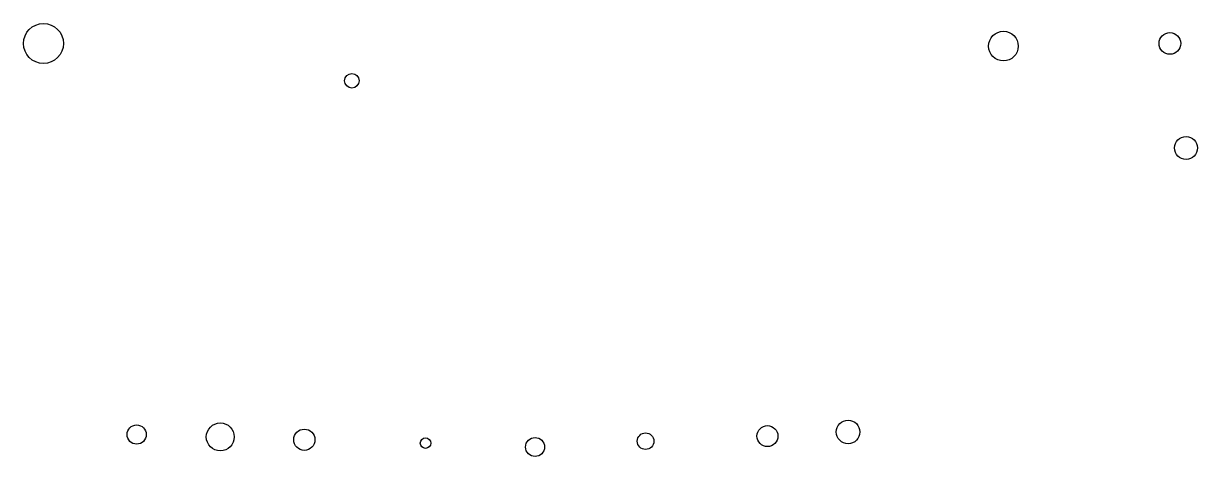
# Model space of a CAD drawing. Header units: millimetres. Extents: x -151 to 195, y -3 to 125.
import ezdxf

# ---------------------------------------------------------------- set-up
doc = ezdxf.new("R2010")
doc.units = ezdxf.units.MM
doc.layers.add('point', color=1, linetype='Continuous', lineweight=25, true_color=0xff0000)

msp = doc.modelspace()

# ---------------------------------------------------------------- linework, layer by layer
at = {"layer": 'point'}
for centre, radius in [((-145, 119), 5.89), ((138.14, 118.22), 4.36), ((187.25, 119), 3.2), ((-54.04, 108), 2.14), ((192, 88.18), 3.39), ((-92.84, 2.99), 4.12), ((92.32, 4.44), 3.48), ((-117.51, 3.68), 2.84), ((-68.04, 2.14), 3.13), ((32.6, 1.72), 2.44), ((68.54, 3.22), 3.09), ((-32.3, 1.16), 1.55), ((0, 0), 2.8)]:
    msp.add_circle(centre, radius, dxfattribs=at)

doc.saveas('drawing.dxf')
